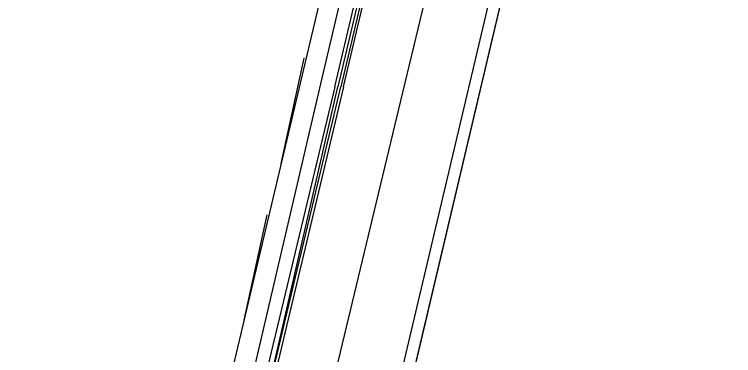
# Model space of a CAD drawing. Header units: feet. Extents: x -84 to 198, y -22 to 181.
# Drawn here: x 119.191 to 122.562, y 87.891 to 89.49 of the extents above; entities that cross this region are included whole.
import ezdxf

# ---------------------------------------------------------------- set-up
doc = ezdxf.new("R2010")
doc.units = ezdxf.units.FT
doc.layers.add('A-LINEA', color=7, linetype='CONTINUOUS')

msp = doc.modelspace()

# ---------------------------------------------------------------- linework, layer by layer
at = {"layer": 'A-LINEA'}
for p, q in [((121.84, 91.1111), (114.56, 60.2978)), ((120.96, 90.9778), (119.2933, 83.9511)), ((120.6267, 89.1644), (121.0133, 90.8044)), ((121.7067, 90.7911), (120.0533, 83.7778)), ((120.5467, 89.2844), (120.44, 88.7911)), ((120.3733, 88.5511), (120.2667, 88.0578))]:
    msp.add_line(p, q, dxfattribs=at)
for points in [[(135.8933, 108.7111), (131.36, 89.5511), (124.5867, 91.1511), (124.44, 90.4978), (121.84, 91.1111), (121.3333, 88.9644), (118.2, 75.6978), (129.9467, 72.9244)], [(121.4267, 90.8578), (121, 89.0844), (120.6133, 87.4711)], [(120.6933, 89.1511), (121.0933, 90.8444), (121.0933, 90.8578), (121.1067, 90.8444), (120.7067, 89.1511)], [(120.7333, 89.1511), (121.1333, 90.8444), (121.12, 90.8444), (120.72, 89.1511)], [(120.28, 87.5511), (120.28, 87.5511), (120.2533, 87.5644), (120.6267, 89.1644)], [(120.6933, 89.1511), (120.2933, 87.4844), (120.2933, 87.4711), (120.3067, 87.4711), (120.32, 87.4711), (120.7067, 89.1511)], [(120.7333, 89.1511), (120.3333, 87.4711), (120.32, 87.4711), (120.72, 89.1511)]]:
    msp.add_lwpolyline(points, dxfattribs=at)

doc.saveas('drawing.dxf')
